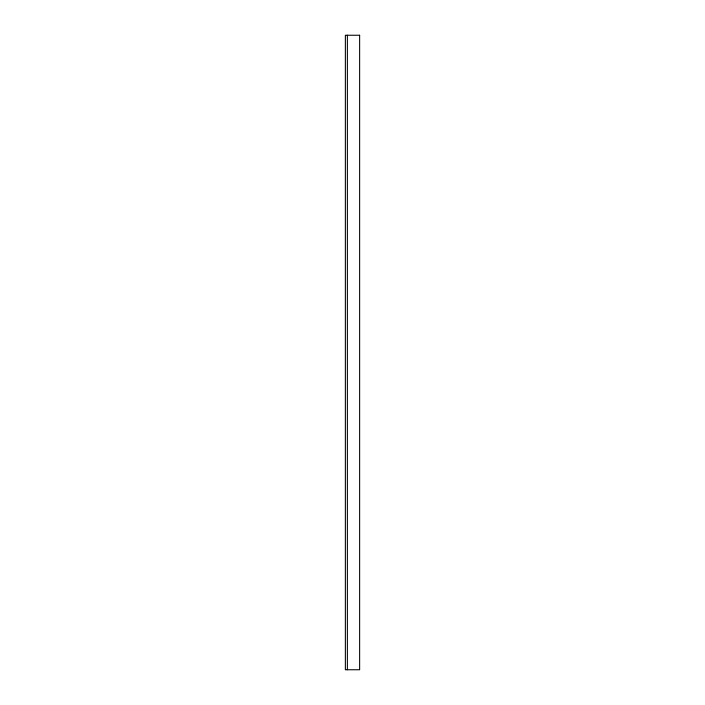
<?xml version="1.0" encoding="UTF-8"?>
<svg xmlns="http://www.w3.org/2000/svg" width="705" height="705" viewBox="0 0 705 705"><rect width="100%" height="100%" fill="white"/><g stroke="black" fill="none" stroke-linecap="round" stroke-linejoin="round"><path stroke-width="1.06" d="M347.38 35.25L347.38 669.75M359.629 35.25L345.371 35.25L345.371 669.75L359.629 669.75L359.629 35.25"/></g></svg>
